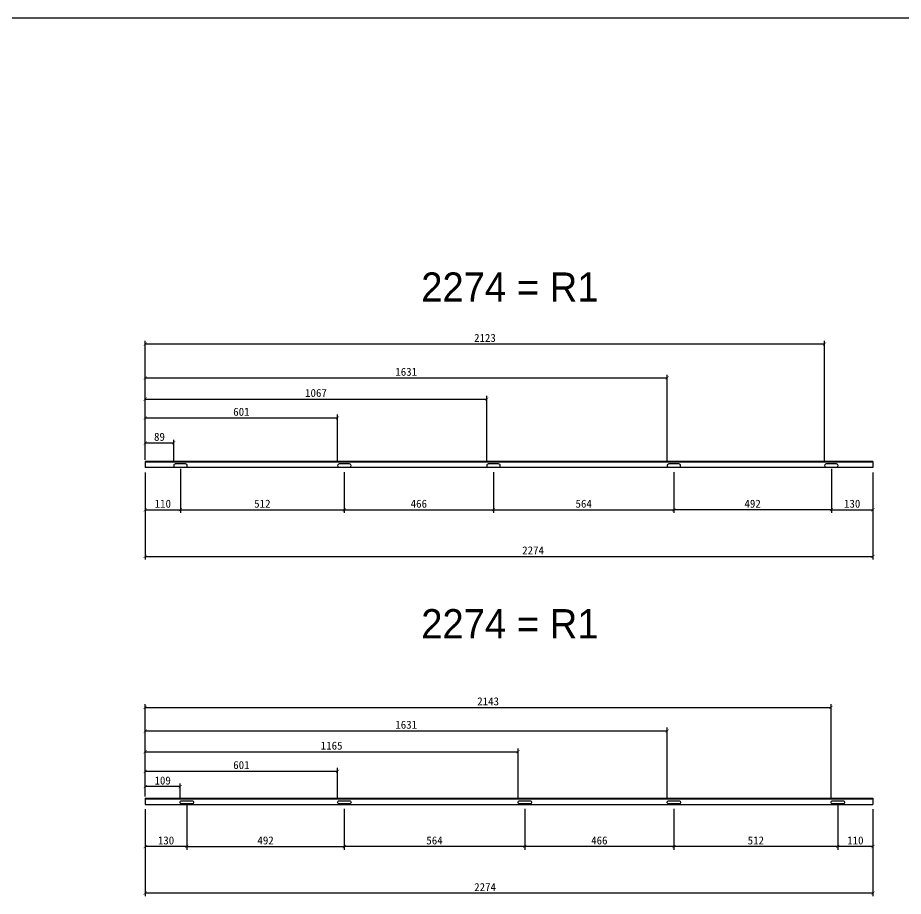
# Model space of a CAD drawing. Header units: millimetres. Extents: x -44117 to 256353, y -2095463 to 65325.
# Drawn here: x 125383 to 128150, y -923622 to -920878 of the extents above; entities that cross this region are included whole.
import ezdxf

# ---------------------------------------------------------------- set-up
doc = ezdxf.new("R2010")
doc.units = ezdxf.units.MM
doc.header["$LTSCALE"] = 10
doc.dimstyles.new('ISO-25', dxfattribs={"dimtxt": 2.5, "dimasz": 2.5, "dimexe": 1, "dimexo": 1, "dimtad": 1, "dimtxsty": 'Standard', "dimblk": 'ARCHTICK', "dimcen": 2.5, "dimadec": 0, "dimazin": 0, "dimtfac": 1, "dimtmove": 0, "dimatfit": 3, "dimfxl": 0, "dimarcsym": 0})

# ---------------------------------------------------------------- blocks, each defined once
blk = doc.blocks.new('_ArchTick')
at = {"color": 0, "linetype": 'ByBlock', "const_width": 0.15}
blk.add_lwpolyline([(-0.5, -0.5), (0.5, 0.5)], dxfattribs=at)
blk = doc.blocks.new('*D6153')
at = {"color": 0, "lineweight": -2}
for p, q in [((125781.1, -922298.2), (125781.1, -922570.3)), ((128055.1, -922298.2), (128055.1, -922570.3)), ((125781.1, -922560.3), (128055.1, -922560.3))]:
    blk.add_line(p, q, dxfattribs=at)
at = {"layer": 'Defpoints', "color": 0}
for p in [(125781.1, -922283.2), (128055.1, -922283.2), (128055.1, -922560.3)]:
    blk.add_point(p, dxfattribs=at)
at = {"color": 0, "lineweight": -2, "xscale": 10, "yscale": 10, "zscale": 10, "rotation": 180}
blk.add_blockref('_ArchTick', (125781.1, -922560.3), dxfattribs=at)
at = {"color": 0, "lineweight": -2, "xscale": 10, "yscale": 10, "zscale": 10}
blk.add_blockref('_ArchTick', (128055.1, -922560.3), dxfattribs=at)
at = {"color": 0, "insert": (126993.1, -922541.6), "char_height": 25, "attachment_point": 5}
blk.add_mtext('2274', dxfattribs=at)
blk = doc.blocks.new('*D6154')
at = {"color": 0, "lineweight": -2}
for p, q in [((125891.1, -922286.8), (125891.1, -922424.8)), ((125781.1, -922298.2), (125781.1, -922424.8)), ((125781.1, -922414.8), (125891.1, -922414.8))]:
    blk.add_line(p, q, dxfattribs=at)
at = {"layer": 'Defpoints', "color": 0}
for p in [(125781.1, -922283.2), (125891.1, -922271.8), (125891.1, -922414.8)]:
    blk.add_point(p, dxfattribs=at)
at = {"color": 0, "lineweight": -2, "xscale": 10, "yscale": 10, "zscale": 10, "rotation": 180}
blk.add_blockref('_ArchTick', (125781.1, -922414.8), dxfattribs=at)
at = {"color": 0, "lineweight": -2, "xscale": 10, "yscale": 10, "zscale": 10}
blk.add_blockref('_ArchTick', (125891.1, -922414.8), dxfattribs=at)
at = {"color": 0, "insert": (125836.1, -922396), "char_height": 25, "attachment_point": 5}
blk.add_mtext('110', dxfattribs=at)
blk = doc.blocks.new('*D6155')
at = {"color": 0, "lineweight": -2}
for p, q in [((127925.1, -922286.8), (127925.1, -922424.8)), ((128055.1, -922298.2), (128055.1, -922424.8)), ((127925.1, -922414.8), (128055.1, -922414.8))]:
    blk.add_line(p, q, dxfattribs=at)
at = {"layer": 'Defpoints', "color": 0}
for p in [(127925.1, -922271.8), (128055.1, -922283.2), (128055.1, -922414.8)]:
    blk.add_point(p, dxfattribs=at)
at = {"color": 0, "lineweight": -2, "xscale": 10, "yscale": 10, "zscale": 10, "rotation": 180}
blk.add_blockref('_ArchTick', (127925.1, -922414.8), dxfattribs=at)
at = {"color": 0, "lineweight": -2, "xscale": 10, "yscale": 10, "zscale": 10}
blk.add_blockref('_ArchTick', (128055.1, -922414.8), dxfattribs=at)
at = {"color": 0, "insert": (127990.1, -922396), "char_height": 25, "attachment_point": 5}
blk.add_mtext('130', dxfattribs=at)
blk = doc.blocks.new('*D6156')
at = {"color": 0, "lineweight": -2}
for p, q in [((125891.1, -922296.8), (125891.1, -922424.8)), ((126403.1, -922296.8), (126403.1, -922424.8)), ((125891.1, -922414.8), (126403.1, -922414.8))]:
    blk.add_line(p, q, dxfattribs=at)
at = {"layer": 'Defpoints', "color": 0}
for p in [(125891.1, -922281.8), (126403.1, -922281.8), (126403.1, -922414.8)]:
    blk.add_point(p, dxfattribs=at)
at = {"color": 0, "lineweight": -2, "xscale": 10, "yscale": 10, "zscale": 10, "rotation": 180}
blk.add_blockref('_ArchTick', (125891.1, -922414.8), dxfattribs=at)
at = {"color": 0, "lineweight": -2, "xscale": 10, "yscale": 10, "zscale": 10}
blk.add_blockref('_ArchTick', (126403.1, -922414.8), dxfattribs=at)
at = {"color": 0, "insert": (126147.1, -922396), "char_height": 25, "attachment_point": 5}
blk.add_mtext('512', dxfattribs=at)
blk = doc.blocks.new('*D6157')
at = {"color": 0, "lineweight": -2}
for p, q in [((127433.1, -922296.8), (127433.1, -922424.8)), ((127925.1, -922296.8), (127925.1, -922424.8)), ((127925.1, -922414.8), (127433.1, -922414.8))]:
    blk.add_line(p, q, dxfattribs=at)
at = {"layer": 'Defpoints', "color": 0}
for p in [(127433.1, -922281.8), (127925.1, -922281.8), (127433.1, -922414.8)]:
    blk.add_point(p, dxfattribs=at)
at = {"color": 0, "lineweight": -2, "xscale": 10, "yscale": 10, "zscale": 10, "rotation": 180}
blk.add_blockref('_ArchTick', (127433.1, -922414.8), dxfattribs=at)
at = {"color": 0, "lineweight": -2, "xscale": 10, "yscale": 10, "zscale": 10}
blk.add_blockref('_ArchTick', (127925.1, -922414.8), dxfattribs=at)
at = {"color": 0, "insert": (127679.1, -922396), "char_height": 25, "attachment_point": 5}
blk.add_mtext('492', dxfattribs=at)
blk = doc.blocks.new('*D6158')
at = {"color": 0, "lineweight": -2}
for p, q in [((125781.1, -922250.6), (125781.1, -922195.9)), ((125781.1, -922205.9), (125870.1, -922205.9)), ((125870.1, -922261.8), (125870.1, -922195.9))]:
    blk.add_line(p, q, dxfattribs=at)
at = {"layer": 'Defpoints', "color": 0}
for p in [(125870.1, -922205.9), (125781.1, -922265.6), (125870.1, -922276.8)]:
    blk.add_point(p, dxfattribs=at)
at = {"color": 0, "lineweight": -2, "xscale": 10, "yscale": 10, "zscale": 10, "rotation": 180}
blk.add_blockref('_ArchTick', (125781.1, -922205.9), dxfattribs=at)
at = {"color": 0, "lineweight": -2, "xscale": 10, "yscale": 10, "zscale": 10}
blk.add_blockref('_ArchTick', (125870.1, -922205.9), dxfattribs=at)
at = {"color": 0, "insert": (125825.6, -922187.1), "char_height": 25, "attachment_point": 5}
blk.add_mtext('89', dxfattribs=at)
blk = doc.blocks.new('*D6159')
at = {"color": 0, "lineweight": -2}
for p, q in [((125781.1, -922250.6), (125781.1, -922117.7)), ((125781.1, -922127.7), (126382.1, -922127.7)), ((126382.1, -922261.8), (126382.1, -922117.7))]:
    blk.add_line(p, q, dxfattribs=at)
at = {"layer": 'Defpoints', "color": 0}
for p in [(126382.1, -922127.7), (125781.1, -922265.6), (126382.1, -922276.8)]:
    blk.add_point(p, dxfattribs=at)
at = {"color": 0, "lineweight": -2, "xscale": 10, "yscale": 10, "zscale": 10, "rotation": 180}
blk.add_blockref('_ArchTick', (125781.1, -922127.7), dxfattribs=at)
at = {"color": 0, "lineweight": -2, "xscale": 10, "yscale": 10, "zscale": 10}
blk.add_blockref('_ArchTick', (126382.1, -922127.7), dxfattribs=at)
at = {"color": 0, "insert": (126081.6, -922108.9), "char_height": 25, "attachment_point": 5}
blk.add_mtext('601', dxfattribs=at)
blk = doc.blocks.new('*D6160')
at = {"color": 0, "lineweight": -2}
for p, q in [((125781.1, -922258.7), (125781.1, -921992.9)), ((125781.1, -922002.9), (127412.1, -922002.9)), ((127412.1, -922261.8), (127412.1, -921992.9))]:
    blk.add_line(p, q, dxfattribs=at)
at = {"layer": 'Defpoints', "color": 0}
for p in [(127412.1, -922002.9), (125781.1, -922273.7), (127412.1, -922276.8)]:
    blk.add_point(p, dxfattribs=at)
at = {"color": 0, "lineweight": -2, "xscale": 10, "yscale": 10, "zscale": 10, "rotation": 180}
blk.add_blockref('_ArchTick', (125781.1, -922002.9), dxfattribs=at)
at = {"color": 0, "lineweight": -2, "xscale": 10, "yscale": 10, "zscale": 10}
blk.add_blockref('_ArchTick', (127412.1, -922002.9), dxfattribs=at)
at = {"color": 0, "insert": (126596.6, -921984.1), "char_height": 25, "attachment_point": 5}
blk.add_mtext('1631', dxfattribs=at)
blk = doc.blocks.new('*D6161')
at = {"color": 0, "lineweight": -2}
for p, q in [((125781.1, -922258.7), (125781.1, -921886.9)), ((125781.1, -921896.9), (127904.1, -921896.9)), ((127904.1, -922261.8), (127904.1, -921886.9))]:
    blk.add_line(p, q, dxfattribs=at)
at = {"layer": 'Defpoints', "color": 0}
for p in [(127904.1, -921896.9), (125781.1, -922273.7), (127904.1, -922276.8)]:
    blk.add_point(p, dxfattribs=at)
at = {"color": 0, "lineweight": -2, "xscale": 10, "yscale": 10, "zscale": 10, "rotation": 180}
blk.add_blockref('_ArchTick', (125781.1, -921896.9), dxfattribs=at)
at = {"color": 0, "lineweight": -2, "xscale": 10, "yscale": 10, "zscale": 10}
blk.add_blockref('_ArchTick', (127904.1, -921896.9), dxfattribs=at)
at = {"color": 0, "insert": (126842.6, -921878.2), "char_height": 25, "attachment_point": 5}
blk.add_mtext('2123', dxfattribs=at)
blk = doc.blocks.new('*D6162')
at = {"color": 0, "lineweight": -2}
for p, q in [((126403.1, -922296.8), (126403.1, -922424.8)), ((126869.1, -922296.8), (126869.1, -922424.8)), ((126403.1, -922414.8), (126869.1, -922414.8))]:
    blk.add_line(p, q, dxfattribs=at)
at = {"layer": 'Defpoints', "color": 0}
for p in [(126403.1, -922281.8), (126869.1, -922281.8), (126869.1, -922414.8)]:
    blk.add_point(p, dxfattribs=at)
at = {"color": 0, "lineweight": -2, "xscale": 10, "yscale": 10, "zscale": 10, "rotation": 180}
blk.add_blockref('_ArchTick', (126403.1, -922414.8), dxfattribs=at)
at = {"color": 0, "lineweight": -2, "xscale": 10, "yscale": 10, "zscale": 10}
blk.add_blockref('_ArchTick', (126869.1, -922414.8), dxfattribs=at)
at = {"color": 0, "insert": (126636.1, -922396), "char_height": 25, "attachment_point": 5}
blk.add_mtext('466', dxfattribs=at)
blk = doc.blocks.new('*D6163')
at = {"color": 0, "lineweight": -2}
for p, q in [((126869.1, -922296.8), (126869.1, -922424.8)), ((127433.1, -922296.8), (127433.1, -922424.8)), ((126869.1, -922414.8), (127433.1, -922414.8))]:
    blk.add_line(p, q, dxfattribs=at)
at = {"layer": 'Defpoints', "color": 0}
for p in [(126869.1, -922281.8), (127433.1, -922281.8), (127433.1, -922414.8)]:
    blk.add_point(p, dxfattribs=at)
at = {"color": 0, "lineweight": -2, "xscale": 10, "yscale": 10, "zscale": 10, "rotation": 180}
blk.add_blockref('_ArchTick', (126869.1, -922414.8), dxfattribs=at)
at = {"color": 0, "lineweight": -2, "xscale": 10, "yscale": 10, "zscale": 10}
blk.add_blockref('_ArchTick', (127433.1, -922414.8), dxfattribs=at)
at = {"color": 0, "insert": (127151.1, -922396), "char_height": 25, "attachment_point": 5}
blk.add_mtext('564', dxfattribs=at)
blk = doc.blocks.new('*D6164')
at = {"color": 0, "lineweight": -2}
for p, q in [((125781.1, -922258.7), (125781.1, -922059)), ((125781.1, -922069), (126848.1, -922069)), ((126848.1, -922261.8), (126848.1, -922059))]:
    blk.add_line(p, q, dxfattribs=at)
at = {"layer": 'Defpoints', "color": 0}
for p in [(126848.1, -922069), (125781.1, -922273.7), (126848.1, -922276.8)]:
    blk.add_point(p, dxfattribs=at)
at = {"color": 0, "lineweight": -2, "xscale": 10, "yscale": 10, "zscale": 10, "rotation": 180}
blk.add_blockref('_ArchTick', (125781.1, -922069), dxfattribs=at)
at = {"color": 0, "lineweight": -2, "xscale": 10, "yscale": 10, "zscale": 10}
blk.add_blockref('_ArchTick', (126848.1, -922069), dxfattribs=at)
at = {"color": 0, "insert": (126314.6, -922050.2), "char_height": 25, "attachment_point": 5}
blk.add_mtext('1067', dxfattribs=at)
blk = doc.blocks.new('*D6165')
at = {"color": 0, "lineweight": -2}
for p, q in [((125781.1, -923349.7), (125781.1, -923621.9)), ((128055.1, -923349.7), (128055.1, -923621.9)), ((128055.1, -923611.9), (125781.1, -923611.9))]:
    blk.add_line(p, q, dxfattribs=at)
at = {"layer": 'Defpoints', "color": 0}
for p in [(125781.1, -923334.7), (128055.1, -923334.7), (125781.1, -923611.9)]:
    blk.add_point(p, dxfattribs=at)
at = {"color": 0, "lineweight": -2, "xscale": 10, "yscale": 10, "zscale": 10, "rotation": 180}
blk.add_blockref('_ArchTick', (125781.1, -923611.9), dxfattribs=at)
at = {"color": 0, "lineweight": -2, "xscale": 10, "yscale": 10, "zscale": 10}
blk.add_blockref('_ArchTick', (128055.1, -923611.9), dxfattribs=at)
at = {"color": 0, "insert": (126843.1, -923593.1), "char_height": 25, "attachment_point": 5}
blk.add_mtext('2274', dxfattribs=at)
blk = doc.blocks.new('*D6166')
at = {"color": 0, "lineweight": -2}
for p, q in [((127945.1, -923338.3), (127945.1, -923476.3)), ((128055.1, -923349.7), (128055.1, -923476.3)), ((128055.1, -923466.3), (127945.1, -923466.3))]:
    blk.add_line(p, q, dxfattribs=at)
at = {"layer": 'Defpoints', "color": 0}
for p in [(127945.1, -923323.3), (128055.1, -923334.7), (127945.1, -923466.3)]:
    blk.add_point(p, dxfattribs=at)
at = {"color": 0, "lineweight": -2, "xscale": 10, "yscale": 10, "zscale": 10, "rotation": 180}
blk.add_blockref('_ArchTick', (127945.1, -923466.3), dxfattribs=at)
at = {"color": 0, "lineweight": -2, "xscale": 10, "yscale": 10, "zscale": 10}
blk.add_blockref('_ArchTick', (128055.1, -923466.3), dxfattribs=at)
at = {"color": 0, "insert": (128000.1, -923447.6), "char_height": 25, "attachment_point": 5}
blk.add_mtext('110', dxfattribs=at)
blk = doc.blocks.new('*D6167')
at = {"color": 0, "lineweight": -2}
for p, q in [((125911.1, -923338.3), (125911.1, -923476.3)), ((125781.1, -923349.7), (125781.1, -923476.3)), ((125911.1, -923466.3), (125781.1, -923466.3))]:
    blk.add_line(p, q, dxfattribs=at)
at = {"layer": 'Defpoints', "color": 0}
for p in [(125781.1, -923334.7), (125911.1, -923323.3), (125781.1, -923466.3)]:
    blk.add_point(p, dxfattribs=at)
at = {"color": 0, "lineweight": -2, "xscale": 10, "yscale": 10, "zscale": 10, "rotation": 180}
blk.add_blockref('_ArchTick', (125781.1, -923466.3), dxfattribs=at)
at = {"color": 0, "lineweight": -2, "xscale": 10, "yscale": 10, "zscale": 10}
blk.add_blockref('_ArchTick', (125911.1, -923466.3), dxfattribs=at)
at = {"color": 0, "insert": (125846.1, -923447.6), "char_height": 25, "attachment_point": 5}
blk.add_mtext('130', dxfattribs=at)
blk = doc.blocks.new('*D6168')
at = {"color": 0, "lineweight": -2}
for p, q in [((127433.1, -923348.3), (127433.1, -923476.3)), ((127945.1, -923348.3), (127945.1, -923476.3)), ((127945.1, -923466.3), (127433.1, -923466.3))]:
    blk.add_line(p, q, dxfattribs=at)
at = {"layer": 'Defpoints', "color": 0}
for p in [(127433.1, -923333.3), (127945.1, -923333.3), (127433.1, -923466.3)]:
    blk.add_point(p, dxfattribs=at)
at = {"color": 0, "lineweight": -2, "xscale": 10, "yscale": 10, "zscale": 10, "rotation": 180}
blk.add_blockref('_ArchTick', (127433.1, -923466.3), dxfattribs=at)
at = {"color": 0, "lineweight": -2, "xscale": 10, "yscale": 10, "zscale": 10}
blk.add_blockref('_ArchTick', (127945.1, -923466.3), dxfattribs=at)
at = {"color": 0, "insert": (127689.1, -923447.6), "char_height": 25, "attachment_point": 5}
blk.add_mtext('512', dxfattribs=at)
blk = doc.blocks.new('*D6169')
at = {"color": 0, "lineweight": -2}
for p, q in [((125911.1, -923348.3), (125911.1, -923476.3)), ((126403.1, -923348.3), (126403.1, -923476.3)), ((125911.1, -923466.3), (126403.1, -923466.3))]:
    blk.add_line(p, q, dxfattribs=at)
at = {"layer": 'Defpoints', "color": 0}
for p in [(125911.1, -923333.3), (126403.1, -923333.3), (126403.1, -923466.3)]:
    blk.add_point(p, dxfattribs=at)
at = {"color": 0, "lineweight": -2, "xscale": 10, "yscale": 10, "zscale": 10, "rotation": 180}
blk.add_blockref('_ArchTick', (125911.1, -923466.3), dxfattribs=at)
at = {"color": 0, "lineweight": -2, "xscale": 10, "yscale": 10, "zscale": 10}
blk.add_blockref('_ArchTick', (126403.1, -923466.3), dxfattribs=at)
at = {"color": 0, "insert": (126157.1, -923447.6), "char_height": 25, "attachment_point": 5}
blk.add_mtext('492', dxfattribs=at)
blk = doc.blocks.new('*D6170')
at = {"color": 0, "lineweight": -2}
for p, q in [((126967.1, -923348.3), (126967.1, -923476.3)), ((127433.1, -923348.3), (127433.1, -923476.3)), ((127433.1, -923466.3), (126967.1, -923466.3))]:
    blk.add_line(p, q, dxfattribs=at)
at = {"layer": 'Defpoints', "color": 0}
for p in [(126967.1, -923333.3), (127433.1, -923333.3), (126967.1, -923466.3)]:
    blk.add_point(p, dxfattribs=at)
at = {"color": 0, "lineweight": -2, "xscale": 10, "yscale": 10, "zscale": 10, "rotation": 180}
blk.add_blockref('_ArchTick', (126967.1, -923466.3), dxfattribs=at)
at = {"color": 0, "lineweight": -2, "xscale": 10, "yscale": 10, "zscale": 10}
blk.add_blockref('_ArchTick', (127433.1, -923466.3), dxfattribs=at)
at = {"color": 0, "insert": (127200.1, -923447.6), "char_height": 25, "attachment_point": 5}
blk.add_mtext('466', dxfattribs=at)
blk = doc.blocks.new('*D6171')
at = {"color": 0, "lineweight": -2}
for p, q in [((126403.1, -923348.3), (126403.1, -923476.3)), ((126967.1, -923348.3), (126967.1, -923476.3)), ((126967.1, -923466.3), (126403.1, -923466.3))]:
    blk.add_line(p, q, dxfattribs=at)
at = {"layer": 'Defpoints', "color": 0}
for p in [(126403.1, -923333.3), (126967.1, -923333.3), (126403.1, -923466.3)]:
    blk.add_point(p, dxfattribs=at)
at = {"color": 0, "lineweight": -2, "xscale": 10, "yscale": 10, "zscale": 10, "rotation": 180}
blk.add_blockref('_ArchTick', (126403.1, -923466.3), dxfattribs=at)
at = {"color": 0, "lineweight": -2, "xscale": 10, "yscale": 10, "zscale": 10}
blk.add_blockref('_ArchTick', (126967.1, -923466.3), dxfattribs=at)
at = {"color": 0, "insert": (126685.1, -923447.6), "char_height": 25, "attachment_point": 5}
blk.add_mtext('564', dxfattribs=at)
blk = doc.blocks.new('*D6172')
at = {"color": 0, "lineweight": -2}
for p, q in [((125781.1, -923310.2), (125781.1, -923269.4)), ((125890.1, -923279.4), (125781.1, -923279.4)), ((125890.1, -923313.3), (125890.1, -923269.4))]:
    blk.add_line(p, q, dxfattribs=at)
at = {"layer": 'Defpoints', "color": 0}
for p in [(125781.1, -923279.4), (125781.1, -923325.2), (125890.1, -923328.3)]:
    blk.add_point(p, dxfattribs=at)
at = {"color": 0, "lineweight": -2, "xscale": 10, "yscale": 10, "zscale": 10, "rotation": 180}
blk.add_blockref('_ArchTick', (125781.1, -923279.4), dxfattribs=at)
at = {"color": 0, "lineweight": -2, "xscale": 10, "yscale": 10, "zscale": 10}
blk.add_blockref('_ArchTick', (125890.1, -923279.4), dxfattribs=at)
at = {"color": 0, "insert": (125835.6, -923260.6), "char_height": 25, "attachment_point": 5}
blk.add_mtext('109', dxfattribs=at)
blk = doc.blocks.new('*D6173')
at = {"color": 0, "lineweight": -2}
for p, q in [((125781.1, -923310.2), (125781.1, -923221)), ((125781.1, -923231), (126382.1, -923231)), ((126382.1, -923313.3), (126382.1, -923221))]:
    blk.add_line(p, q, dxfattribs=at)
at = {"layer": 'Defpoints', "color": 0}
for p in [(126382.1, -923231), (125781.1, -923325.2), (126382.1, -923328.3)]:
    blk.add_point(p, dxfattribs=at)
at = {"color": 0, "lineweight": -2, "xscale": 10, "yscale": 10, "zscale": 10, "rotation": 180}
blk.add_blockref('_ArchTick', (125781.1, -923231), dxfattribs=at)
at = {"color": 0, "lineweight": -2, "xscale": 10, "yscale": 10, "zscale": 10}
blk.add_blockref('_ArchTick', (126382.1, -923231), dxfattribs=at)
at = {"color": 0, "insert": (126081.6, -923212.2), "char_height": 25, "attachment_point": 5}
blk.add_mtext('601', dxfattribs=at)
blk = doc.blocks.new('*D6174')
at = {"color": 0, "lineweight": -2}
for p, q in [((125781.1, -923310.2), (125781.1, -923160.3)), ((125781.1, -923170.3), (126946.1, -923170.3)), ((126946.1, -923313.3), (126946.1, -923160.3))]:
    blk.add_line(p, q, dxfattribs=at)
at = {"layer": 'Defpoints', "color": 0}
for p in [(126946.1, -923170.3), (125781.1, -923325.2), (126946.1, -923328.3)]:
    blk.add_point(p, dxfattribs=at)
at = {"color": 0, "lineweight": -2, "xscale": 10, "yscale": 10, "zscale": 10, "rotation": 180}
blk.add_blockref('_ArchTick', (125781.1, -923170.3), dxfattribs=at)
at = {"color": 0, "lineweight": -2, "xscale": 10, "yscale": 10, "zscale": 10}
blk.add_blockref('_ArchTick', (126946.1, -923170.3), dxfattribs=at)
at = {"color": 0, "insert": (126363.6, -923151.6), "char_height": 25, "attachment_point": 5}
blk.add_mtext('1165', dxfattribs=at)
blk = doc.blocks.new('*D6175')
at = {"color": 0, "lineweight": -2}
for p, q in [((125781.1, -923310.2), (125781.1, -923095.1)), ((127412.1, -923313.3), (127412.1, -923095.1)), ((125781.1, -923105.1), (127412.1, -923105.1))]:
    blk.add_line(p, q, dxfattribs=at)
at = {"layer": 'Defpoints', "color": 0}
for p in [(127412.1, -923105.1), (125781.1, -923325.2), (127412.1, -923328.3)]:
    blk.add_point(p, dxfattribs=at)
at = {"color": 0, "lineweight": -2, "xscale": 10, "yscale": 10, "zscale": 10, "rotation": 180}
blk.add_blockref('_ArchTick', (125781.1, -923105.1), dxfattribs=at)
at = {"color": 0, "lineweight": -2, "xscale": 10, "yscale": 10, "zscale": 10}
blk.add_blockref('_ArchTick', (127412.1, -923105.1), dxfattribs=at)
at = {"color": 0, "insert": (126596.6, -923086.3), "char_height": 25, "attachment_point": 5}
blk.add_mtext('1631', dxfattribs=at)
blk = doc.blocks.new('*D6176')
at = {"color": 0, "lineweight": -2}
for p, q in [((125781.1, -923310.2), (125781.1, -923021.9)), ((125781.1, -923031.9), (127924.1, -923031.9)), ((127924.1, -923313.3), (127924.1, -923021.9))]:
    blk.add_line(p, q, dxfattribs=at)
at = {"layer": 'Defpoints', "color": 0}
for p in [(127924.1, -923031.9), (125781.1, -923325.2), (127924.1, -923328.3)]:
    blk.add_point(p, dxfattribs=at)
at = {"color": 0, "lineweight": -2, "xscale": 10, "yscale": 10, "zscale": 10, "rotation": 180}
blk.add_blockref('_ArchTick', (125781.1, -923031.9), dxfattribs=at)
at = {"color": 0, "lineweight": -2, "xscale": 10, "yscale": 10, "zscale": 10}
blk.add_blockref('_ArchTick', (127924.1, -923031.9), dxfattribs=at)
at = {"color": 0, "insert": (126852.6, -923013.2), "char_height": 25, "attachment_point": 5}
blk.add_mtext('2143', dxfattribs=at)

msp = doc.modelspace()

# ---------------------------------------------------------------- linework, layer by layer
at = {"color": 1}
for p, q in [((104260.77588, -920878.01809), (196529.92274, -920878.01809)), ((104260.77588, -920878.01809), (196529.92274, -920878.01809)), ((104260.77588, -920878.01809), (196529.92274, -920878.01809)), ((104260.77588, -920878.01809), (196529.92274, -920878.01809)), ((104260.77588, -920878.01809), (196529.92274, -920878.01809)), ((104260.77588, -920878.01809), (196529.92274, -920878.01809)), ((104260.77588, -920878.01809), (196529.92274, -920878.01809)), ((104260.77588, -920878.01809), (196529.92274, -920878.01809)), ((104260.77588, -920878.01809), (196529.92274, -920878.01809)), ((104260.77588, -920878.01809), (196529.92274, -920878.01809)), ((106472.62401, -920878.01809), (198741.77087, -920878.01809)), ((106472.62401, -920878.01809), (198741.77087, -920878.01809)), ((106472.62401, -920878.01809), (198741.77087, -920878.01809)), ((106472.62401, -920878.01809), (198741.77087, -920878.01809)), ((106472.62401, -920878.01809), (198741.77087, -920878.01809)), ((106472.62401, -920878.01809), (198741.77087, -920878.01809)), ((106472.62401, -920878.01809), (198741.77087, -920878.01809)), ((106472.62401, -920878.01809), (198741.77087, -920878.01809)), ((106472.62401, -920878.01809), (198741.77087, -920878.01809)), ((106472.62401, -920878.01809), (198741.77087, -920878.01809))]:
    msp.add_line(p, q, dxfattribs=at)
at = {"linetype": 'Continuous'}
for p, q in [((128055.11418, -922264.19209), (125781.10939, -922264.19209)), ((128055.11418, -922265.59209), (125781.10939, -922265.59209)), ((128055.11418, -922283.19209), (125781.10939, -922283.19209)), ((125781.10939, -923315.74166), (128055.11418, -923315.74166)), ((125781.10939, -923317.14166), (128055.11418, -923317.14166)), ((125781.10939, -923334.74166), (128055.11418, -923334.74166))]:
    msp.add_line(p, q, dxfattribs=at)
for p, q in [((125781.10939, -922264.19209), (125781.10939, -922283.19209)), ((128055.11418, -922264.19209), (128055.11418, -922283.19209)), ((125781.10939, -923315.74166), (125781.10939, -923334.74166)), ((128055.11418, -923315.74166), (128055.11418, -923334.74166))]:
    msp.add_line(p, q)
at = {"color": 2, "linetype": 'Continuous'}
for points in [[(125870.10959, -922276.79209), (125870.10959, -922276.79209, 0.4142135624), (125875.10959, -922281.79209), (125907.10959, -922281.79209, 0.4142135624), (125912.10959, -922276.79209), (125912.10959, -922276.79209, 0.4142135624), (125907.10959, -922271.79209), (125875.10959, -922271.79209, 0.4142135624)], [(126382.10959, -922276.79209), (126382.10959, -922276.79209, 0.4142135624), (126387.10959, -922281.79209), (126419.10959, -922281.79209, 0.4142135624), (126424.10959, -922276.79209), (126424.10959, -922276.79209, 0.4142135624), (126419.10959, -922271.79209), (126387.10959, -922271.79209, 0.4142135624)], [(126848.10959, -922276.79209), (126848.10959, -922276.79209, 0.4142135624), (126853.10959, -922281.79209), (126885.10959, -922281.79209, 0.4142135624), (126890.10959, -922276.79209), (126890.10959, -922276.79209, 0.4142135624), (126885.10959, -922271.79209), (126853.10959, -922271.79209, 0.4142135624)], [(127412.10959, -922276.79209), (127412.10959, -922276.79209, 0.4142135624), (127417.10959, -922281.79209), (127449.10959, -922281.79209, 0.4142135624), (127454.10959, -922276.79209), (127454.10959, -922276.79209, 0.4142135624), (127449.10959, -922271.79209), (127417.10959, -922271.79209, 0.4142135624)], [(127904.10959, -922276.79209), (127904.10959, -922276.79209, 0.4142135624), (127909.10959, -922281.79209), (127941.10959, -922281.79209, 0.4142135624), (127946.10959, -922276.79209), (127946.10959, -922276.79209, 0.4142135624), (127941.10959, -922271.79209), (127909.10959, -922271.79209, 0.4142135624)], [(125932.11398, -923328.34166), (125932.11398, -923328.34166, -0.4142135624), (125927.11398, -923333.34166), (125895.11398, -923333.34166, -0.4142135624), (125890.11398, -923328.34166), (125890.11398, -923328.34166, -0.4142135624), (125895.11398, -923323.34166), (125927.11398, -923323.34166, -0.4142135624)], [(126424.11398, -923328.34166), (126424.11398, -923328.34166, -0.4142135624), (126419.11398, -923333.34166), (126387.11398, -923333.34166, -0.4142135624), (126382.11398, -923328.34166), (126382.11398, -923328.34166, -0.4142135624), (126387.11398, -923323.34166), (126419.11398, -923323.34166, -0.4142135624)], [(126988.11398, -923328.34166), (126988.11398, -923328.34166, -0.4142135624), (126983.11398, -923333.34166), (126951.11398, -923333.34166, -0.4142135624), (126946.11398, -923328.34166), (126946.11398, -923328.34166, -0.4142135624), (126951.11398, -923323.34166), (126983.11398, -923323.34166, -0.4142135624)], [(127454.11398, -923328.34166), (127454.11398, -923328.34166, -0.4142135624), (127449.11398, -923333.34166), (127417.11398, -923333.34166, -0.4142135624), (127412.11398, -923328.34166), (127412.11398, -923328.34166, -0.4142135624), (127417.11398, -923323.34166), (127449.11398, -923323.34166, -0.4142135624)], [(127966.11398, -923328.34166), (127966.11398, -923328.34166, -0.4142135624), (127961.11398, -923333.34166), (127929.11398, -923333.34166, -0.4142135624), (127924.11398, -923328.34166), (127924.11398, -923328.34166, -0.4142135624), (127929.11398, -923323.34166), (127961.11398, -923323.34166, -0.4142135624)]]:
    msp.add_lwpolyline(points, format="xyb", close=True, dxfattribs=at)

# ---------------------------------------------------------------- texts
at = {"char_height": 91.2356303, "attachment_point": 1}
for insert in [(126643.52254, -921673.53947), (126643.52254, -922725.08904)]:
    msp.add_mtext_dynamic_manual_height_columns('{\\fGulim|b0|i0|c129|p50;2274 = R1}', width=2155.3243433, gutter_width=8.14604, heights=[-93.90831], dxfattribs=dict(at, insert=insert))

# ---------------------------------------------------------------- dimensions: what is measured, and where the dimension line sits
for base, p1, p2, picture, middle in [((127904.10959, -921896.9307), (125781.10939, -922273.69209), (127904.10959, -922276.79209), '*D6161', (126842.60949, -921878.1807)), ((127412.10959, -922002.86614), (125781.10939, -922273.69209), (127412.10959, -922276.79209), '*D6160', (126596.60949, -921984.11614)), ((126848.10959, -922068.97267), (125781.10939, -922273.69209), (126848.10959, -922276.79209), '*D6164', (126314.60949, -922050.22267)), ((126382.10959, -922127.66321), (125781.10939, -922265.59209), (126382.10959, -922276.79209), '*D6159', (126081.60949, -922108.91321)), ((125870.10959, -922205.85938), (125781.10939, -922265.59209), (125870.10959, -922276.79209), '*D6158', (125825.60949, -922187.10938)), ((125891.10959, -922414.78168), (125781.10939, -922283.19209), (125891.10959, -922271.79209), '*D6154', (125836.10949, -922396.03168)), ((126403.10959, -922414.78168), (125891.10959, -922281.79209), (126403.10959, -922281.79209), '*D6156', (126147.10959, -922396.03168)), ((126869.10959, -922414.78168), (126403.10959, -922281.79209), (126869.10959, -922281.79209), '*D6162', (126636.10959, -922396.03168)), ((127433.10959, -922414.78168), (126869.10959, -922281.79209), (127433.10959, -922281.79209), '*D6163', (127151.10959, -922396.03168)), ((127433.10959, -922414.78168), (127925.10959, -922281.79209), (127433.10959, -922281.79209), '*D6157', (127679.10959, -922396.03168)), ((128055.11418, -922414.78168), (127925.10959, -922271.79209), (128055.11418, -922283.19209), '*D6155', (127990.11189, -922396.03168)), ((127924.11399, -923031.94137), (125781.10939, -923325.24166), (127924.11399, -923328.33444), '*D6176', (126852.61169, -923013.19137)), ((127412.11398, -923105.06324), (125781.10939, -923325.24166), (127412.11398, -923328.34166), '*D6175', (126596.61169, -923086.31324)), ((126946.11398, -923170.32146), (125781.10939, -923325.24166), (126946.11398, -923328.34166), '*D6174', (126363.61169, -923151.57146)), ((126382.11398, -923230.99545), (125781.10939, -923325.24166), (126382.11398, -923328.34166), '*D6173', (126081.61169, -923212.24545)), ((125781.10939, -923279.37183), (125890.11399, -923328.3357), (125781.10939, -923325.24166), '*D6172', (125835.61169, -923260.62183))]:
    dim = msp.add_linear_dim(base=base, p1=p1, p2=p2, dimstyle='ISO-25', override={"dimscale": 10, "dimasz": 1, "dimexo": 1.5})
    dim.commit()
    dim.dimension.update_dxf_attribs({"geometry": picture, "text_midpoint": middle})
dim = msp.add_linear_dim(base=(128055.11418, -922560.3151), p1=(125781.10939, -922283.19209), p2=(128055.11418, -922283.19209), dimstyle='ISO-25', override={"dimscale": 10, "dimasz": 1, "dimexo": 1.5})
dim.commit()
dim.dimension.update_dxf_attribs({"geometry": '*D6153', "text_midpoint": (126993.11179, -922560.3151), "dimtype": 160})
for base, p1, p2, picture, middle in [((125781.10939, -923466.33125), (125911.11398, -923323.34166), (125781.10939, -923334.74166), '*D6167', (125846.11169, -923447.58125)), ((126403.11398, -923466.33125), (125911.11398, -923333.34166), (126403.11398, -923333.34166), '*D6169', (126157.11398, -923447.58125)), ((126403.11398, -923466.33125), (126967.11398, -923333.34166), (126403.11398, -923333.34166), '*D6171', (126685.11398, -923447.58125)), ((126967.11398, -923466.33125), (127433.11398, -923333.34166), (126967.11398, -923333.34166), '*D6170', (127200.11398, -923447.58125)), ((127433.11398, -923466.33125), (127945.11398, -923333.34166), (127433.11398, -923333.34166), '*D6168', (127689.11398, -923447.58125)), ((127945.11398, -923466.33125), (128055.11418, -923334.74166), (127945.11398, -923323.34166), '*D6166', (128000.11408, -923447.58125))]:
    dim = msp.add_linear_dim(base=base, p1=p1, p2=p2, angle=180, dimstyle='ISO-25', override={"dimscale": 10, "dimasz": 1, "dimexo": 1.5})
    dim.commit()
    dim.dimension.update_dxf_attribs({"geometry": picture, "text_midpoint": middle})
dim = msp.add_linear_dim(base=(125781.10939, -923611.86467), p1=(128055.11418, -923334.74166), p2=(125781.10939, -923334.74166), angle=180, dimstyle='ISO-25', override={"dimscale": 10, "dimasz": 1, "dimexo": 1.5})
dim.commit()
dim.dimension.update_dxf_attribs({"geometry": '*D6165', "text_midpoint": (126843.11179, -923611.86467), "dimtype": 160})

doc.saveas('drawing.dxf')
